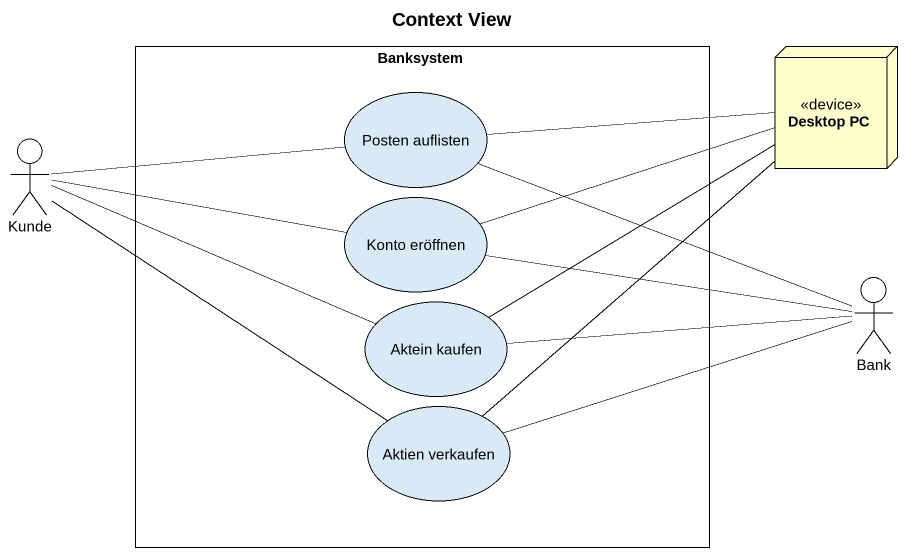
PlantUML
@startuml
title Context View
rectangle Banksystem {
  usecase "Posten auflisten" as Posten_auflisten
  usecase "Konto eröffnen" as Konto_eröffnen
  usecase "Aktein kaufen" as Aktein_kaufen
  usecase "Aktien verkaufen" as Aktien_verkaufen
}
node "Desktop PC" as Desktop_PC <<device>>
actor Kunde
actor Bank
Posten_auflisten -right- Desktop_PC
Kunde -right- Posten_auflisten
Kunde -right- Konto_eröffnen
Kunde -right- Aktein_kaufen
Kunde -- Aktien_verkaufen
Konto_eröffnen -right- Desktop_PC
Konto_eröffnen -right- Bank
Aktein_kaufen -up- Desktop_PC
Bank -left- Posten_auflisten
Bank -left- Aktein_kaufen
Bank -left- Aktien_verkaufen
Aktien_verkaufen -up- Desktop_PC
@enduml
